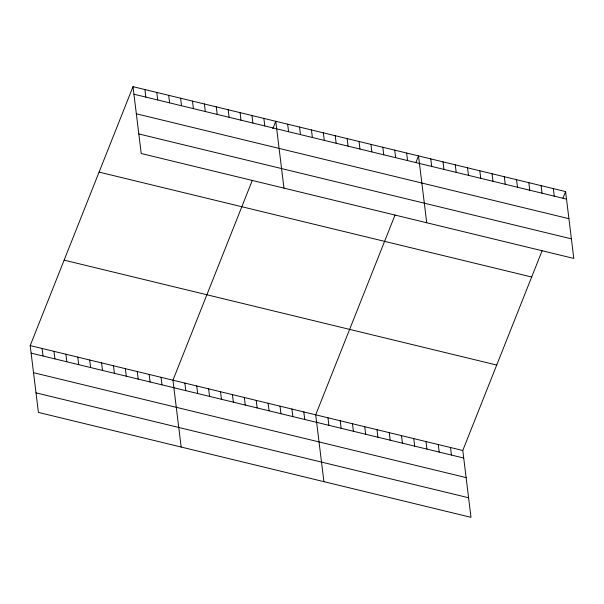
<?xml version="1.0" encoding="UTF-8"?>
<svg xmlns="http://www.w3.org/2000/svg" width="604" height="604" viewBox="0 0 604 604"><rect width="100%" height="100%" fill="white"/><g stroke="black" fill="none" stroke-linecap="round" stroke-linejoin="round"><path stroke-width="0.91" d="M542.105 250.736L462.785 450.486L470.992 517.326L38.407 412.419L30.2 345.579L133.008 86.674L565.593 191.581L573.8 258.421L141.215 153.514L133.008 86.674M252.276 180.445L172.955 380.195L181.162 447.036M272.827 128.69L275.764 121.291L283.971 188.131M395.024 215.062L315.703 414.82L323.91 481.66M415.907 162.484L418.512 155.915L426.718 222.755M562.981 198.157L565.593 191.581M133.937 94.216L566.522 199.124M136.338 113.786L568.923 218.693M138.814 133.945L571.399 238.852M99.079 172.11L531.663 277.017M64.13 260.143L496.714 365.05M30.2 345.579L462.785 450.486M31.129 353.121L463.713 458.028M33.53 372.691L466.114 477.598M36.006 392.849L468.591 497.756M553.339 188.614L554.261 196.157M541.078 185.639L542.007 193.182M528.825 182.665L529.753 190.207M516.563 179.69L517.492 187.24M504.31 176.723L505.238 184.265M492.056 173.748L492.977 181.291M479.795 170.773L480.724 178.323M467.541 167.806L468.47 175.349M455.28 164.832L456.209 172.374M443.026 161.857L443.955 169.399M430.773 158.89L431.694 166.432M450.531 447.511L451.452 455.054M406.62 153.031L407.541 160.573M438.27 444.544L439.199 452.086M394.722 150.147L395.65 157.689M426.016 441.569L426.945 449.112M382.823 147.263L383.751 154.805M413.763 438.595L414.684 446.137M370.932 144.371L371.853 151.921M401.501 435.62L402.43 443.17M359.033 141.487L359.961 149.029M389.248 432.653L390.169 440.195M347.134 138.603L348.063 146.145M376.987 429.678L377.915 437.221M335.243 135.719L336.171 143.261M364.733 426.703L365.662 434.253M323.344 132.835L324.272 140.377M352.479 423.736L353.4 431.279M311.453 129.951L312.374 137.493M340.218 420.761L341.147 428.304M299.554 127.067L300.482 134.609M327.964 417.787L328.886 425.329M287.655 124.182L288.584 131.725M303.812 411.928L304.733 419.478M263.865 118.407L264.794 125.957M291.913 409.044L292.842 416.594M251.966 115.523L252.895 123.065M280.014 406.16L280.943 413.702M240.075 112.638L240.996 120.181M268.123 403.276L269.052 410.818M228.176 109.754L229.105 117.297M256.224 400.392L257.153 407.934M216.277 106.87L217.206 114.413M244.333 397.507L245.254 405.05M204.386 103.986L205.307 111.529M232.434 394.623L233.363 402.166M192.487 101.102L193.416 108.645M220.536 391.739L221.464 399.282M180.588 98.218L181.517 105.76M208.644 388.855L209.565 396.398M168.697 95.326L169.626 102.876M196.745 385.964L197.674 393.514M156.798 92.442L157.727 99.985M184.847 383.079L185.775 390.622M144.907 89.558L145.828 97.101M161.057 377.311L161.985 384.854M149.158 374.427L150.086 381.97M137.267 371.543L138.188 379.086M125.368 368.659L126.296 376.201M113.469 365.775L114.398 373.317M101.578 362.891L102.506 370.433M89.679 359.999L90.608 367.549M77.788 357.115L78.709 364.657M65.889 354.231L66.817 361.773M53.99 351.347L54.919 358.889M42.099 348.463L43.02 356.005"/></g></svg>
